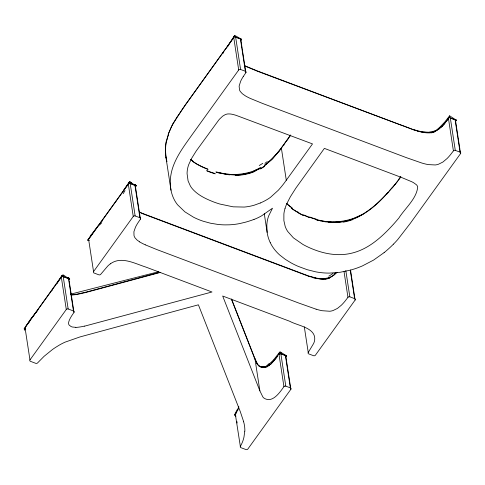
<?xml version="1.0" encoding="UTF-8"?>
<svg xmlns="http://www.w3.org/2000/svg" width="485" height="485" viewBox="0 0 485 485"><rect width="100%" height="100%" fill="white"/><g stroke="black" fill="none" stroke-linecap="round" stroke-linejoin="round"><path stroke-width="0.73" d="M244.761 431.183L243.973 437.07A47.633 36.06 -8.7 0 1 240.372 446.358A1.388 1.049 -8.7 0 0 240.912 447.673L245.956 449.559A1.388 1.049 -8.7 0 0 247.841 449.049L290.867 389.285L285.907 356.893M62.038 276.207L69.731 279.166A1.449 0.782 -78.6 0 0 69.488 278.857M235.358 414.396L240.342 446.352M173.06 123.772L182.845 108.434L234.449 36.557L241.354 39.133L234.637 35.344L234.437 36.527L226.744 47.251M166.367 140.832L165.961 143.02A75.502 57.163 -8.6 0 0 165.894 157.219M166.579 140.292L166.173 142.469A75.199 56.933 -8.6 0 0 166.106 156.606L166.482 158.377M29.167 322.289L29.433 321.252M280.336 352.844L279.536 352.286L279.039 354.05A1.388 1.37 16.1 0 1 280.754 353.601M281.082 352.462L286.405 355.729L285.853 356.499M285.053 208.38L284.537 210.241A47.372 35.86 -8.7 0 0 283.889 213.933L283.877 220.59L285.186 226.416A39.043 29.555 -8.7 0 0 287.714 231.46L293.407 237.85L302.937 244.452A88.306 66.845 -8.7 0 0 314.898 249.945C323.847 253.309 333.474 255.195 343.053 254.522A40.407 30.585 -8.7 0 0 352.613 252.952C367.624 249.12 379.785 238.765 390.219 227.774A215.776 163.342 -8.7 0 0 398.925 217.959C404.963 208.362 416.767 198.614 417.7 186.907A7.887 5.972 -8.7 0 0 416.876 185.276A8.566 6.487 -8.7 0 0 416.421 184.755L413.596 182.712A38.952 29.488 -8.7 0 0 411.644 181.693L401.131 177.31L324.38 148.386L295.911 188.047L290.376 196.764L286.762 203.809A63.456 48.033 -8.7 0 0 285.047 208.374M24.505 328.497L30.61 319.203M456.276 120.401A1.437 0.764 -77.9 0 0 456.082 120.056L449.619 115.806L449.146 117.406A1.443 0.515 29.4 0 0 449.092 117.619M130.495 182.233L130.089 183.391A1.364 1.34 17.5 0 0 128.373 183.857L129.234 182.233M168.119 134.533L171.363 126.961A116.418 88.276 -8.3 0 1 173.042 123.766M168.325 134.012L171.563 126.47A115.666 87.543 -8.7 0 1 173.242 123.281L177.534 116.236M57.078 283.489L57.466 282.713M228.229 45.602L228.102 45.869A46.202 34.975 -8.7 0 0 227.598 46.936M228.362 45.341L234.637 35.344M62.911 275.656L62.268 275.219L34.174 314.753M62.959 276.735L63.723 275.244L67.858 278.038M57.582 282.488L62.268 275.219M123.699 190.065L129.41 181.778M88.9 240.208L88.027 239.881L91.156 234.91L97.527 226.574M243.294 76.484L245.877 72.683L242.791 52.513M177.571 116.37L184.821 105.857M235.48 413.741L236.056 412.868M24.62 329.982L25.481 328.709M184.997 105.397L225.634 48.821M88.027 239.881L128.998 182.978L135.909 185.573A1.437 0.515 30.3 0 1 136.091 185.894M72.55 302.967L73.987 312.376L71.683 315.82A54.32 41.122 -8.7 0 0 70.216 318.342L69.494 319.815A23.947 18.127 -8.7 0 0 69.155 320.64L68.791 321.785A11.955 9.051 -8.7 0 0 68.658 322.428L68.591 323.137A6.608 5.002 -8.7 0 0 68.634 323.804A4.814 3.644 -8.7 0 0 69.234 325.174L71.01 326.496A6.845 5.183 -8.7 0 0 72.398 327.011L75.842 327.339M135.606 187.61L140.432 219.147L137.904 222.882A54.387 41.17 -8.7 0 0 135.436 227.283L133.908 231.733L134.012 235.583A12.513 9.476 -8.7 0 0 135.085 237.899L137.14 240.099L139.638 241.876M350.516 269.969L355.117 300.045L315.414 355.19A1.388 1.049 -8.7 0 1 313.522 355.699L308.751 353.898A1.388 1.049 -8.7 0 1 308.236 352.498L313.607 343.513A28.239 21.376 -8.7 0 0 314.541 340.931C316.935 327.739 298.051 325.95 289.854 321.325L222.676 296.02L259.875 390.868L262.737 396.718A11.713 8.869 -8.7 0 0 263.543 397.809C272.109 403.993 279.657 392.644 283.931 386.648A1.388 1.049 -8.7 0 1 285.804 386.157L290.363 387.873A1.388 1.049 -8.7 0 1 290.867 389.285M240.821 40.582L241.542 39.558M240.742 40.049L241.385 39.146A1.437 0.746 -77.5 0 1 241.578 39.54M226.477 47.888L225.725 48.943M449.619 115.806L444.715 122.081L439.719 127.276A41.34 31.295 -8.7 0 1 435.239 130.901L435.518 131.205M25.074 327.333L33.15 316.153M128.949 183.306L87.924 240.287L88.967 240.681M243.682 421.786L240.305 411.68L198.401 304.81L80.013 336.923L65.045 342.161A55.023 41.649 -8.7 0 0 59.031 345.271L55.72 347.315A87.943 66.572 -8.7 0 0 52.538 349.467L44.117 356.293L37.563 362.932A1.388 1.049 -8.7 0 1 35.757 363.332L30.464 361.337A1.388 1.049 -8.7 0 1 29.961 359.931L66.281 309.485A1.388 1.049 -8.7 0 1 68.167 308.975L73.471 310.976A1.388 1.049 -8.7 0 1 73.987 312.376M110.356 263.828A28.16 21.316 -8.7 0 0 107.84 265.956L100.716 274.316A1.388 1.049 -8.7 0 1 98.831 274.813L94.06 273.013A1.388 1.049 -8.7 0 1 93.55 271.6L133.254 216.456A1.388 1.049 -8.7 0 1 135.145 215.946L139.922 217.747A1.388 1.049 -8.7 0 1 140.432 219.147M245.877 72.683A1.388 1.049 -8.7 0 0 245.368 71.277L240.59 69.482A1.388 1.049 -8.7 0 0 238.705 69.992L192.06 134.781C184.555 145.397 176.419 155.988 172.436 168.531A77.752 58.861 -8.7 0 0 171.502 171.999A78.891 59.716 -8.7 0 0 170.575 177.377C169.695 185.137 170.756 193.266 174.521 200.178A49.379 37.381 -8.7 0 0 177.619 204.834L184.9 211.848L193.594 217.244A69.028 52.253 -8.7 0 0 203.197 221.221L210.344 223.185L217.813 224.422A58.897 44.59 -8.7 0 0 225.058 224.882L229.26 224.822A52.956 40.091 -8.7 0 0 239.748 223.555L245.222 222.257A70.349 53.259 -8.7 0 0 247.853 221.493L248.726 221.221A100.159 75.824 -8.7 0 0 251.46 220.323L254.019 219.414M281.833 147.197L290.509 135.145M290.764 135.048L281.73 147.598M260.324 202.979A51.913 39.297 -8.7 0 0 264.992 200.742L266.671 199.808A40.158 30.403 -8.7 0 0 270.581 197.249L278.251 190.296A111.914 84.717 -8.7 0 0 284.228 183.075L312.504 143.912L236.322 115.424A42.037 31.822 -8.7 0 0 232.018 114.248L231.478 114.163A14.72 11.143 -8.7 0 0 230.12 113.969L228.108 113.933A6.948 5.262 -8.7 0 0 226.883 114.114A7.305 5.529 -8.7 0 0 225.173 114.66L222.651 116.17L219.699 118.971A55.363 41.91 -8.7 0 0 218.735 120.074L196.267 150.914L191.678 158.274L188.707 164.621A43.462 32.901 -8.7 0 0 187.362 169.98A46.518 35.217 -8.7 0 0 187.071 173.642L188.083 180.905L190.381 186.028A34.932 26.445 -8.7 0 0 192.618 189.089C198.074 195.194 205.695 198.795 213.176 201.766A90.319 68.373 -8.7 0 0 219.947 204.058L233.139 206.828L244.222 207.065A37.648 28.5 -8.7 0 0 254.449 205.125L260.324 202.979M399.937 177.85L400.737 176.734M400.859 176.819L399.488 178.716M455.457 120.904L456.094 120.025M285.926 357.008L286.562 356.129M455.67 121.244L456.318 120.347A1.443 0.588 24.7 0 0 456.197 120.037M460.053 150.217L460.568 153.581L410.201 223.458L397.779 239.511A107.373 81.28 -8.7 0 1 394.226 243.367L393.48 244.131M131.205 183.142L131.593 182.596L129.616 181.736M264.276 166.015L272.661 158.777L281.397 148.052A1.388 0.734 35.9 0 1 281.482 147.682L276.887 153.884M399.695 178.183L398.064 180.39M399.773 178.074L399.252 179.05M279.536 352.286L274.116 359.246M30.755 319.003L36.193 312.073M33.465 315.984L34.271 314.88M399.373 178.625L398.573 179.717M33.762 315.317L25.02 327.666L29.961 359.931M33.968 315.032L61.34 277.22L66.281 309.485M287.654 139.989L287.89 139.668M448.655 118.079L447.843 119.443M448.546 118.492L449.146 117.406L456.088 120.025M448.504 118.54L447.964 119.274M460.568 153.581A1.388 1.049 -8.7 0 0 460.059 152.169L455.288 150.368A1.388 1.049 -8.7 0 0 453.408 150.871L450.583 154.582A54.981 41.619 -8.7 0 1 447.006 158.589L442.866 162.063L438.464 164.245A12.507 9.464 -8.7 0 1 435.251 164.961L428.17 164.597A57.272 43.353 -8.7 0 1 421.659 162.972L406.527 157.698L262.64 103.481L250.351 98.449A72.01 54.514 -8.7 0 1 248.029 97.321A48.106 36.417 -8.7 0 1 245.313 95.83L242.336 93.726L240.324 91.519A12.446 9.421 -8.7 0 1 239.529 89.955L239.123 86.124L240.639 81.256A54.581 41.316 -8.7 0 1 243.294 76.484M355.117 300.045A1.388 1.049 -8.7 0 0 354.614 298.633L349.837 296.832A1.388 1.049 -8.7 0 0 347.957 297.329L345.174 300.973A53.926 40.825 -8.7 0 1 341.294 305.259L337.439 308.418L333.019 310.564A12.513 9.47 -8.7 0 1 329.788 311.249L322.004 310.703A60.843 46.063 -8.7 0 1 316.123 309.181M447.995 118.977L446.697 120.965M283.61 145.476L284.016 144.936M447.831 119.201L446.358 121.402M279.633 353.516L279.154 354.159M279.196 353.838L279.675 353.195L285.307 355.317A1.364 0.946 -55.3 0 1 285.804 356.457M278.881 354.517L279.033 354.317A1.388 1.049 -8.8 0 1 280.863 353.88L285.423 355.596L290.363 387.873M398.246 180.402L392.959 187.028M277.935 355.511L277.117 356.584M397.742 181.075L395.123 184.397M277.335 356.566L274.746 359.87M446.661 120.747L446.327 121.444M276.814 356.978L274.795 359.543M446.212 121.589L446.394 121.092L446.279 121.505M278.602 151.532L271.436 159.735L264.337 165.652M281.585 148.143L280.876 149.059M446.309 121.201L444.49 123.711M446.248 121.547L446.358 121.135M446.23 121.305L444.515 123.681M279.96 150.211L279.348 150.968M395.057 184.221L392.159 187.974M274.449 359.961L270.163 364.581M274.407 360.288L270.666 364.417M278.736 151.72L279.039 151.344M392.692 187.083L389.437 190.847M444.472 123.736L444.587 123.323M391.886 188.028L389.849 190.381M97.643 226.434L99.013 224.888M444.448 123.487L444.26 123.984M444.375 123.845L444.569 123.348L444.327 123.899M444.357 123.596L442.969 125.409M444.308 123.645L441.956 126.446M389.291 191.278L386.521 194.327M276.553 154.26L268.532 162.002M388.873 191.745L386.988 193.824M387.145 193.388C379.161 202.548 369.843 210.945 358.949 216.54M386.672 193.891C378.549 202.518 369.703 210.811 359.015 216.171A48.13 36.369 -8.8 0 1 352.255 219.111M443.023 125.069L441.902 126.5M337.039 272.334L333.765 275.31M336.778 272.309L333.844 274.934A17.799 13.477 -7.9 0 1 329.242 277.741M441.847 126.555L442.011 126.106M441.956 126.161L441.574 126.827M441.847 126.27L441.235 127.155M336.244 272.285L334.201 274.14M441.629 126.482L439.264 128.883M441.295 126.809L439.307 128.537M433.978 131.696L435.197 130.92L434.687 131.326M384.096 252.63L373.656 260.039L362.35 265.938A70.04 53.023 -8.7 0 1 350.315 270.151L340.082 272.285L329.661 273.097A54.617 41.346 -8.7 0 1 321.876 272.734L319.318 272.418A62.983 47.682 -8.7 0 1 315.529 271.788L307.102 269.666L298.214 266.374A88.706 67.148 -8.7 0 1 290.842 262.743L285.301 259.336L279.754 255.031A60.631 45.899 -8.7 0 1 276.644 251.982A58.097 43.977 -8.7 0 1 271.115 244.313L270.272 242.67M269.393 365.502L269.042 365.763M269.448 365.156L264.404 367.115L265.077 366.963M101.08 221.948L101.607 221.554M101.783 221.427L102.141 221.166M37.478 310.285L38 309.903M266.119 163.845L264.889 164.718M110.362 263.834C121.292 255.825 134.848 263.61 145.924 267.102L211.993 291.994L84.529 326.169M329.2 277.675L329.788 277.256A1.394 0.643 60.6 0 1 330.515 277.347M388.206 192.436L387.764 192.709A1.388 0.655 42.4 0 0 387.612 193.145M260.76 167.373L253.843 171.132M252.218 171.993L252.964 171.575M116.212 200.923L116.624 200.699M363.392 213.982L364.514 213.364M253.212 171.441L256.147 170.035A46.22 34.962 -8.7 0 1 233.679 174.503M260.063 168.562L253.813 171.484M51.483 290.83L52.162 290.466M260.081 168.222L254.516 170.859M362.253 214.588L353.862 218.238A48.397 36.648 -8.7 0 1 331.588 221.906L322.44 221.118M254.401 171.247L253.897 171.454M252.497 171.896L253.043 171.714M435.197 130.92L428.625 132.241L421.077 131.829M329.873 277.196L328.49 278.129L329.582 277.766M255.759 170.829L255.231 171.005M222.518 53.271L222.845 53.168M223.058 53.101L223.385 52.992M434.281 131.677L435.336 131.411M159.28 272.388L85.809 292.176L76.818 294.177L70.986 294.813M160.662 272.352L85.578 292.546L76.745 294.522L71.368 295.123M433.802 131.859L432.432 132.187M158.716 271.697L70.816 294.116M330.042 277.656L330.424 277.638M265.804 366.405L259.76 366.66M431.88 132.302L429.589 132.641M431.159 132.35L429.571 132.544A14.805 11.082 -8.6 0 1 427.964 132.605L422.15 131.932L414.384 129.834M341.725 221.651L342.925 221.469M325.665 278.651L323.689 278.857A15.399 11.543 -8.6 0 1 322.489 278.875L316.656 278.166L308.836 276.032M265.501 366.909L266.083 366.866L265.628 366.454M280.154 351.934L281.076 352.377M262.579 367.266L261.767 367.278M71.137 294.431L76.024 294.31M235.692 174.752L226.071 174.085L215.928 171.89M235.801 175.079L226.24 174.412L216.146 172.23M333.274 222.178L325.065 221.499L316.056 219.535M333.389 222.506L325.229 221.833L316.268 219.881M331.425 222.373L328.733 222.275M319.888 220.687L321.161 220.911M420.155 131.671L419.252 131.502M219.347 172.987L226.101 174.042A54.174 41.007 -8.7 0 0 233.679 174.479M317.372 220.184L318.627 220.445M217.541 172.605L218.741 172.866M417.452 131.108L417.9 131.211M309.042 276.583L309.478 276.705M316.117 309.194L298.73 303.034L156.916 249.599L145.251 244.822M414.342 130.095L257.717 71.331L244.598 65.905M308.987 276.353L317.833 278.693L324.168 279.16A12.743 9.609 -8.5 0 0 325.714 278.996M308.484 275.916L142.463 213.376M308.49 276.195L142.711 213.727M63.232 274.91L63.717 275.237M234.898 414.996A1.431 0.97 38.7 0 1 234.976 414.584L235.728 414.863M235.783 415.33L234.861 414.984A1.4 0.74 35.6 0 0 235.686 416.082M136.17 185.919L129.016 183.045A1.431 0.485 35.8 0 0 129.089 183.251M25.45 329.036L24.329 328.63M309.333 217.304L303.489 214.855M309.569 217.656L303.743 215.213M134.83 184.997L135.891 185.555M68.433 278.251L69.488 278.814L62.025 276.007A1.437 0.491 36 0 0 62.104 276.28M142.129 213.23L139.371 211.975M142.445 213.612L139.45 212.254M259.936 366.43L260.154 366.521A7.633 5.735 -8.3 0 0 266.544 366.514M244.689 65.711L257.001 70.798L400.343 124.809C409.94 127.901 418.919 133.042 429.255 132.902A12.84 9.7 -8.6 0 0 431.201 132.702M254.122 358.021L254.576 358.245A1.364 0.879 -24.1 0 1 254.952 358.718L257.189 363.471M130.453 182.184L129.695 182.075A1.376 1.328 -61.7 0 0 129.246 182.251M298.699 212.46L297.741 211.933M298.972 212.83L298.02 212.303M197.413 164.342L192.697 161.329M197.692 164.712L193.006 161.711M134.315 184.809L130.507 182.19A1.388 0.958 -55.5 0 1 131.041 183.045M257.656 364.302L258.402 365.387A8.621 6.663 -13.1 0 0 258.626 365.66A6.45 4.814 -5.9 0 0 259.081 366.126M257.292 363.853L258.056 364.962A8.973 6.917 -13.2 0 0 258.305 365.229A6.681 4.929 -4.6 0 0 258.875 365.775M256.82 363.016L254.576 358.245L231.321 298.936M231.709 299.439L254.952 358.718L259.875 390.868M166.973 161.711L165.925 157.213L171.005 190.235M30.052 320.846L29.888 320.197A1.794 0.697 -69.3 0 0 29.458 321.246M455.494 120.413L455.585 121.026M455.627 121.305L457.992 136.77M458.095 137.443L459.95 149.544M460.059 152.169L455.124 119.904L450.347 118.104L455.288 150.368M448.334 117.703L453.408 150.871M350.291 270.394L354.614 298.633M345.823 270.612L349.837 296.832M344.029 271.661L347.957 297.329M281.373 148.089L286.302 180.299M304.307 326.829L308.236 352.498M240.809 39.546L242.173 48.476M242.276 49.149L242.688 51.84M245.368 71.277L240.433 39.036L235.661 37.242L240.59 69.482M264.276 213.679L267.132 232.376A60.692 45.942 -8.7 0 0 270.272 242.67M233.637 36.854L238.705 69.992M285.804 386.157L280.863 353.88L279.693 353.25A1.437 0.485 36.6 0 0 279.766 353.474M278.99 354.371L283.931 386.648M236.91 421.538L237.141 423.029M134.842 184.579L139.922 217.747M135.145 215.946L130.204 183.669A1.358 1.025 -8.7 0 0 128.331 184.185L133.254 216.456M93.55 271.6L88.609 239.329A1.358 1.025 -8.6 0 0 89.022 240.681M69.155 280.791L70.489 289.527M70.592 290.2L72.447 302.294M68.403 277.82L73.471 310.976M63.092 275.819L68.167 308.975M267.132 232.376L266.823 225.252A60.849 46.063 -8.7 0 1 267.18 221.651A45.25 34.253 -8.7 0 1 268.787 215.655L272.491 208.204L261.767 215.734A41.783 31.634 -8.7 0 1 254.025 219.426M241.506 39.158A1.461 0.576 23.1 0 1 241.682 39.473M431.189 132.52A12.913 9.942 -8.1 0 0 434.778 131.477A18.327 13.944 -7.4 0 0 439.349 128.592M434.748 131.829A12.731 9.906 -8 0 1 431.232 132.854M166.84 140.304A78.273 59.097 -9.6 0 1 168.677 134.066M166.573 140.844A78.503 59.291 -9.5 0 1 168.404 134.575M234.564 36.805A1.461 0.443 35.9 0 1 234.473 36.581M256.001 170.174A1.394 0.327 60.6 0 1 256.474 170.629M229.654 174.842A55.272 41.843 -8.7 0 1 228.69 174.782M251.46 172.248A46.633 35.296 -8.7 0 1 237.468 174.842M352.922 219.105A49.476 37.454 -8.7 0 1 350.328 219.905M347.684 220.596A49.476 37.454 -8.7 0 1 334.147 222.379M352.304 219.208A41.419 31.537 -8.5 0 1 342.956 221.633M341.719 221.572A41.995 31.622 -8.7 0 1 333.286 222.1M316.275 219.159A79.316 59.746 -8.4 0 1 309.588 216.959M303.192 215.201A86.385 65.754 -9.2 0 1 298.396 212.776M297.596 212.084A72.865 55.46 -9.3 0 1 291.406 208.126M291.903 207.719A55.878 41.855 -7.4 0 1 286.732 203.524M358.973 216.571A47.815 36.12 -8.8 0 1 352.237 219.462M352.389 219.76A41.31 31.701 -8.4 0 1 343.041 222.185M342.962 221.724A41.425 31.179 -8.7 0 1 333.401 222.421M316.475 219.517A79.019 59.54 -8.4 0 1 309.812 217.322M303.458 215.546A86.094 65.53 -9.2 0 1 298.681 213.133M297.863 212.46A72.532 55.199 -9.3 0 1 291.703 208.52M292.206 208.101A55.581 41.637 -7.4 0 1 286.732 203.609M264.683 165.955A42.08 32.337 -7.5 0 1 260.415 168.562M264.646 166.337A40.898 30.876 -9.3 0 1 260.384 168.938M267.308 161.553A45.347 23.807 -19.3 0 1 264.943 163.299M262.809 163.306A66.627 41.498 -14.2 0 1 259.239 165.518M254.031 171.441A41.643 31.689 -8.5 0 1 248.156 173.412M248.132 173.351A38.236 29.282 -8.6 0 1 235.668 175.036M215.007 173.491A90.258 69.852 -10.2 0 1 206.689 170.575M207.798 169.065A80.128 60.764 -8.9 0 1 197.456 164.3M192.939 161.135A42.425 31.822 -7.5 0 1 190.847 159.559M253.994 171.793A41.358 31.47 -8.5 0 1 248.162 173.745M248.144 173.703A37.939 29.07 -8.6 0 1 235.777 175.376M215.207 173.848A89.968 69.652 -10.3 0 1 206.919 170.938M208.047 169.398A79.837 60.534 -8.9 0 1 197.747 164.657M193.248 161.511A42.14 31.604 -7.5 0 1 190.702 159.553M393.474 244.125A119.74 90.64 -8.7 0 1 384.108 252.636M233.721 36.605A1.843 1.491 67.2 0 1 235.546 37.339M448.419 117.467A1.849 1.497 67.2 0 1 450.238 118.201M439.052 128.78A17.502 12.925 -11.9 0 1 434.572 131.538M243.64 421.792A54.659 41.377 -8.7 0 1 244.852 431.183M84.505 326.096A40.54 30.688 -8.7 0 1 75.848 327.43M274.073 359.221A39.091 29.591 -8.7 0 1 265.689 366.508M62.274 275.183A1.801 0.703 -69.4 0 1 62.407 275.056M286.502 355.741A1.443 0.594 25.3 0 1 286.671 356.063M286.392 355.76A1.425 0.752 -77.6 0 1 286.58 356.093M24.365 328.624A1.437 0.952 43.4 0 1 24.45 328.218L24.456 328.193A1.576 1.243 53.2 0 0 24.517 329.836M24.256 328.703A1.449 0.412 -57.7 0 1 24.323 328.315M69.397 278.814A1.425 0.509 30.8 0 1 69.64 279.124M135.939 185.628A1.437 0.764 -78 0 1 136.127 185.967M87.961 240.299A1.419 0.94 43.7 0 1 88.04 239.887M88.021 240.16A1.455 0.321 -63.1 0 1 88.137 239.784M238.862 406.763A47.839 36.448 -3.6 0 1 237.626 410.546M237.401 410.492A46.075 34.368 -9.2 0 1 235.577 414.148M238.638 406.873A47.033 35.526 -10.5 0 1 237.468 410.043M236.989 409.952A47.494 35.714 -11.3 0 1 235.031 413.614M234.795 415.069A1.443 0.418 -58.3 0 1 234.861 414.675M268.884 365.314A8.457 6.487 -7.3 0 1 267.744 365.933M267.732 366.248A8.045 6.038 -8.2 0 1 266.617 366.672M259.978 366.327A5.505 4.098 -7.2 0 1 258.935 365.726M257.165 363.908A30.234 23.268 -15.9 0 1 256.717 363.059M268.793 365.623A7.821 5.614 -12.8 0 1 267.696 366.23M267.72 366.587A7.548 5.935 -8.9 0 1 260.324 366.975M260.251 366.666A5.402 4.086 -9.5 0 1 259.19 366.042M257.523 364.362A29.943 23.031 -16 0 1 257.08 363.52M329.254 278.178A12.689 9.876 -8 0 1 325.744 279.16M329.291 277.826A12.865 9.912 -8.2 0 1 325.696 278.833M134.63 184.955A1.631 1.194 75.4 0 1 135.279 186.452M68.167 278.184A1.637 1.182 75.9 0 1 68.821 279.663M91.119 234.879A1.406 1.109 53.2 0 1 92.399 234.534M329.945 277.365A21.304 16.241 -8.6 0 1 318.53 278.499M333.074 273.364A34.629 25.087 -1.4 0 1 328.836 276.117M318.475 278.669A45.166 34.265 -8.7 0 1 312.964 277.711M327.678 278.384A22.334 16.908 -8.7 0 1 319.761 279.02M99.528 225.07A51.374 32.356 -26.2 0 1 101.698 222.827M134.951 184.433A1.849 1.679 85.2 0 1 135.4 186.689M135.157 184.724A1.388 0.727 35.8 0 1 136.152 185.84M123.202 193.673A45.572 27.178 -25.1 0 1 125.045 190.647M235.898 416.288A1.77 1.655 81.3 0 1 235.455 414.433M234.995 414.572A1.34 1.055 53 0 1 235.461 414.19M269.036 363.72A13.319 7.032 -26.1 0 1 267.944 364.562M279.536 352.262A1.867 0.709 -68.9 0 1 280.003 351.989M269.951 364.417A14.514 11.664 -1.1 0 1 269.236 364.969M24.553 330.012A1.813 1.813 0 0 1 24.571 328.527M36.296 312.122A31.204 23.619 -8.7 0 1 37.551 310.673M61.504 277.244A1.843 1.667 85.7 0 1 63.086 275.632M68.506 277.675A1.849 1.679 85 0 1 68.925 279.997M68.682 277.947A1.388 0.727 35.8 0 1 69.707 279.069M62.001 276.589A1.813 0.746 34.4 0 1 62.941 276.692M145.27 244.804A59.109 44.747 -8.7 0 1 139.613 241.9M333.638 275.219A17.145 12.768 -11.2 0 1 329.121 277.941"/></g></svg>
